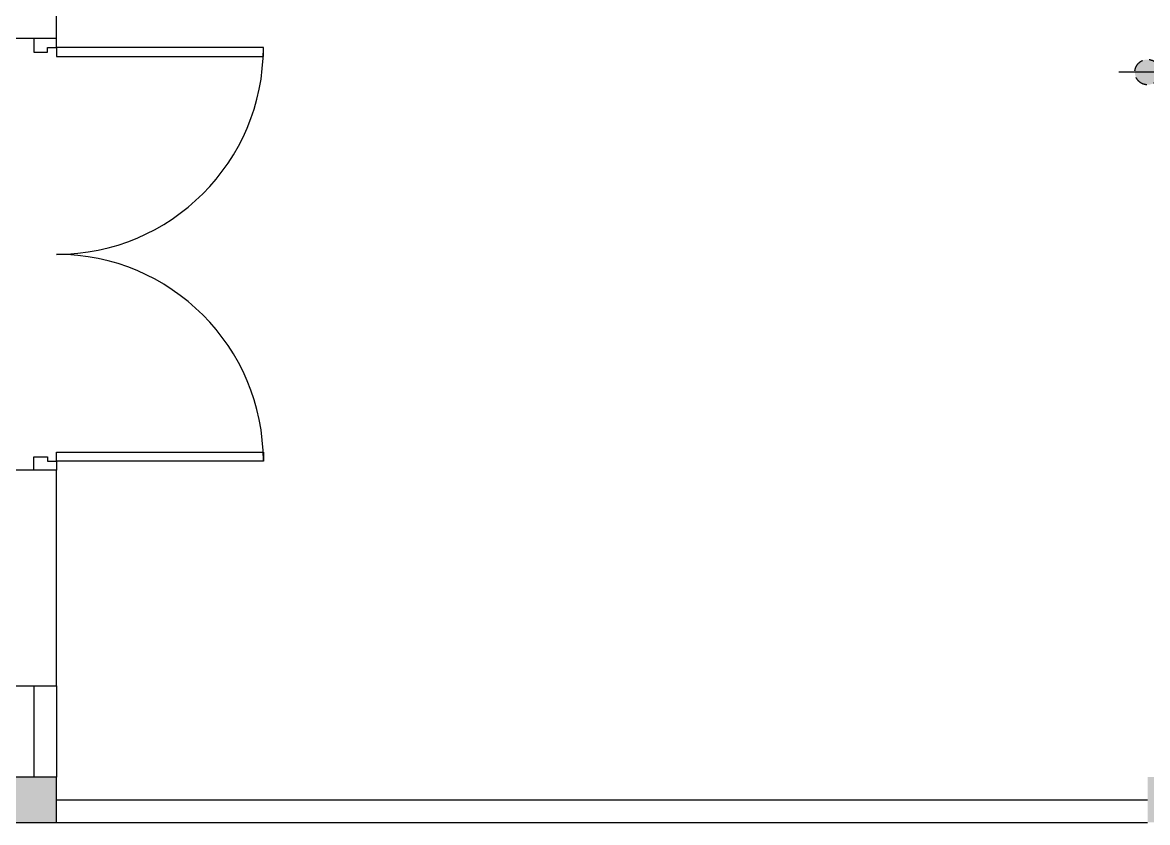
# Model space of a CAD drawing. Header units: millimetres. Extents: x 634 to 81814, y 3822 to 90754.
# Drawn here: x 6195 to 11145, y 3822 to 7342 of the extents above; entities that cross this region are included whole.
import ezdxf

# ---------------------------------------------------------------- set-up
doc = ezdxf.new("R2010")
doc.units = ezdxf.units.MM
doc.header["$MEASUREMENT"] = 0
doc.linetypes.add('DASHED', pattern=[0.75, 0.5, -0.25])
for name, color, linetype in [('COT', 5, 'Continuous'), ('DOOR', 2, 'Continuous'), ('HACTH', 8, 'Continuous'), ('NET4', 5, 'Continuous'), ('TUONG', 7, 'Continuous')]:
    doc.layers.add(name, color=color, linetype=linetype)

msp = doc.modelspace()

# ---------------------------------------------------------------- hatches: boundary and pattern name
at = {"layer": 'HACTH', "linetype": 'DASHED', "ltscale": 120}
h = msp.add_hatch(color=256, dxfattribs=at)
h.paths.add_polyline_path([(11194.96811, 7098.99266), (11144.84311, 7123.36766), (11169.21811, 7173.36766, -0.4142135624)])
h.paths.add_polyline_path([(11144.84311, 7123.36766), (11194.96811, 7098.99266, -0.4142135624), (11120.46811, 7073.24266)])
h.paths.add_polyline_path([(11094.71811, 7147.61766), (11144.84311, 7123.36766), (11120.46811, 7073.24266, -0.4142135624)])
h.paths.add_polyline_path([(11094.71811, 7147.61766, -0.4142135624), (11169.21811, 7173.36766), (11144.84311, 7123.36766)])
at = {"layer": 'NET4', "ltscale": 3}
h = msp.add_hatch(color=256, dxfattribs=at)
h.paths.add_polyline_path([(19444.84311, 10822.24266), (19244.84311, 10822.24266), (19244.84311, 10622.24266), (19444.84311, 10622.24266), (19444.84311, 10721.99266), (19444.84311, 10721.99266)])
h.paths.add_polyline_path([(14544.84311, 10822.24266), (14544.71811, 10822.24266), (14344.84311, 10822.24266), (14344.84311, 10622.24266), (14544.84311, 10622.24266)])
h.paths.add_polyline_path([(11344.84311, 10822.24266), (11344.71811, 10822.24266), (11144.84311, 10822.24266), (11144.84311, 10622.24266), (11344.84311, 10622.24266)])
h.paths.add_polyline_path([(6344.84311, 10821.99266), (6344.71811, 10821.99266), (6344.71811, 10822.24266), (6144.84311, 10822.24266), (6144.84311, 10622.24266), (6344.84311, 10622.24266)])
h.paths.add_polyline_path([(6344.84311, 8122.24266), (6144.84311, 8122.24266), (6144.84311, 7922.24266), (6344.84311, 7922.24266)])
h.paths.add_polyline_path([(6344.84311, 4022.24266), (6144.84311, 4022.24266), (6144.84311, 3822.24266), (6344.84311, 3822.24266)])
h.paths.add_polyline_path([(11344.84311, 4022.24266), (11144.84311, 4022.24266), (11144.84311, 3822.24266), (11344.84311, 3822.24266)])
h.paths.add_polyline_path([(11344.84311, 8122.24266), (11323.34311, 8122.24266), (11144.84311, 8122.24266), (11144.84311, 7922.24266), (11323.34311, 7922.24266), (11344.84311, 7922.24266)])
h.paths.add_polyline_path([(14544.84311, 8122.24266), (14344.84311, 8122.24266), (14344.84311, 7922.24266), (14544.84311, 7922.24266)])
h.paths.add_polyline_path([(14544.84311, 4022.24266), (14344.84311, 4022.24266), (14344.84311, 3822.24266), (14544.84311, 3822.24266)])
h.paths.add_polyline_path([(19444.84311, 4022.24266), (19244.84311, 4022.24266), (19244.84311, 3822.24266), (19444.84311, 3822.24266), (19444.84311, 3922.61766), (19444.84311, 3922.61766)])
h.paths.add_polyline_path([(19444.84311, 8122.24266), (19244.84311, 8122.24266), (19244.84311, 7922.24266), (19444.84311, 7922.24266)])

# ---------------------------------------------------------------- linework, layer by layer
at = {"layer": 'COT', "ltscale": 3}
msp.add_lwpolyline([(6144.84311, 3822.24266), (6344.84311, 3822.24266), (6344.84311, 4022.24266), (6144.84311, 4022.24266)], close=True, dxfattribs=at)
at = {"layer": 'DOOR', "ltscale": 3}
for p, q in [((6244.84311, 4422.24266), (6244.84311, 4022.24266)), ((6344.84311, 4422.74266), (6344.84311, 4022.24266))]:
    msp.add_line(p, q, dxfattribs=at)
for points in [[(6344.71811, 7231.61766), (6344.71811, 7271.61766), (6244.71811, 7271.61766), (6244.71811, 7211.61766), (6304.71811, 7211.61766), (6304.71811, 7231.61766)], [(6344.71811, 7191.61766), (7254.71811, 7191.61766), (7254.71811, 7231.61766), (6344.71811, 7231.61766)], [(6344.71811, 5451.61766), (7254.71811, 5451.61766), (7254.71811, 5411.61766), (6344.71811, 5411.61766)], [(6344.71811, 5411.61766), (6344.71811, 5371.61766), (6244.71811, 5371.61766), (6244.71811, 5431.61766), (6304.71811, 5431.61766), (6304.71811, 5411.61766)]]:
    msp.add_lwpolyline(points, close=True, dxfattribs=at)
at = {"layer": 'DOOR', "color": 44, "ltscale": 3}
for centre, start, end in [((6344.71811, 7231.61766), 270, 0), ((6344.71811, 5411.61766), 0, 90)]:
    msp.add_arc(centre, 910, start, end, dxfattribs=at)
at = {"layer": 'HACTH', "ltscale": 120}
msp.add_line((11744.84311, 7122.86766), (11017.96811, 7122.86766), dxfattribs=at)
at = {"layer": 'HACTH', "linetype": 'DASHED', "ltscale": 120}
msp.add_circle((11144.84311, 7123.36766), 55.6954, dxfattribs=at)
at = {"layer": 'TUONG', "ltscale": 200}
for p, q in [((6344.71811, 7271.61766), (6344.71811, 7922.24266)), ((6344.71811, 7271.61766), (6144.71811, 7271.61766)), ((6344.71811, 5371.61766), (6144.71811, 5371.61766)), ((6344.84311, 4422.74266), (6344.71811, 5371.61766)), ((6144.84311, 4422.74266), (6344.84311, 4422.74266))]:
    msp.add_line(p, q, dxfattribs=at)
at = {"layer": 'TUONG', "linetype": 'Continuous'}
for p, q in [((6344.84311, 3922.24266), (11144.84311, 3922.24266)), ((6344.84311, 3822.24266), (11144.84311, 3822.24266))]:
    msp.add_line(p, q, dxfattribs=at)

doc.saveas('drawing.dxf')
